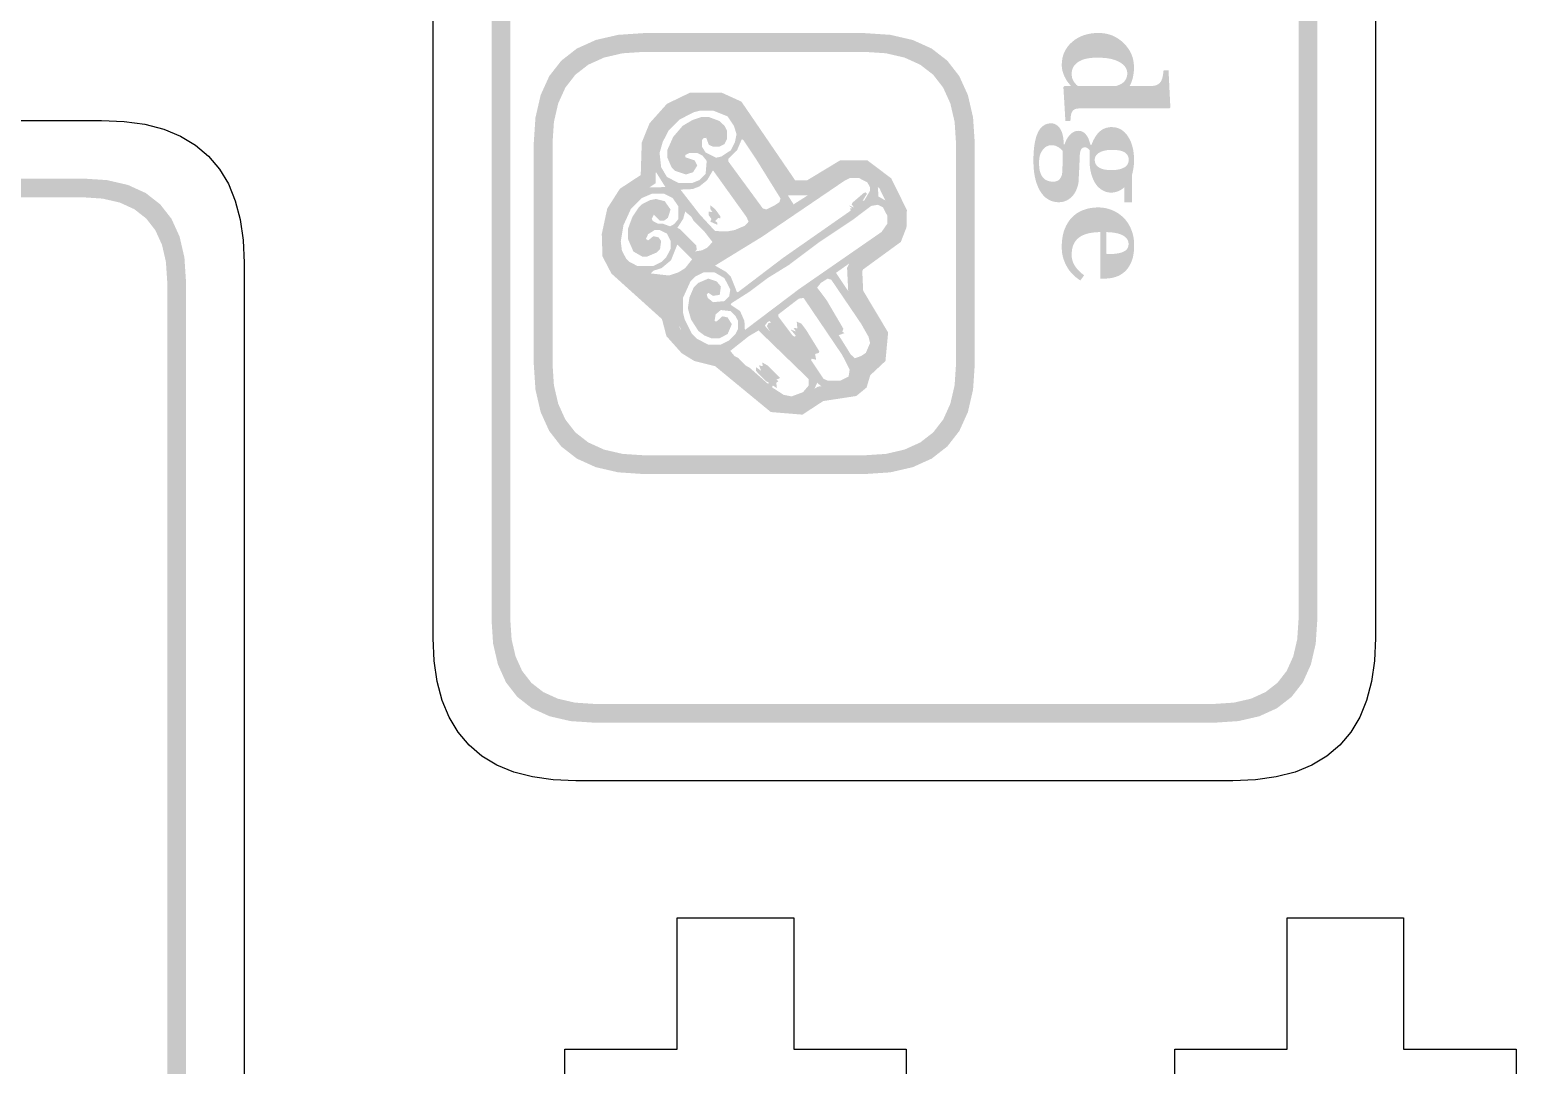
# Model space of a CAD drawing. Header units: millimetres. Extents: x 6 to 297, y 55 to 451.
# Drawn here: x 265.36 to 297.04, y 247.1 to 269.17 of the extents above; entities that cross this region are included whole.
import ezdxf

# ---------------------------------------------------------------- set-up
doc = ezdxf.new("R2010")
doc.units = ezdxf.units.MM
doc.layers.add('CUT', color=1, linetype='Continuous')
doc.layers.add('RASTER', color=7, linetype='Continuous')

msp = doc.modelspace()

# ---------------------------------------------------------------- hatches: boundary and pattern name
at = {"layer": 'RASTER'}
h = msp.add_hatch(color=7, dxfattribs=at)
h.paths.add_polyline_path([(290.6, 316), (291.116, 315.966), (291.563, 315.863), (291.941, 315.691), (292.25, 315.45), (292.491, 315.141), (292.663, 314.763), (292.766, 314.316), (292.8, 313.8), (292.8, 256.6), (292.766, 256.084), (292.662, 255.638), (292.491, 255.259), (292.25, 254.95), (291.941, 254.709), (291.563, 254.537), (291.116, 254.434), (290.6, 254.4), (277.4, 254.4), (276.884, 254.434), (276.438, 254.537), (276.059, 254.709), (275.75, 254.95), (275.509, 255.259), (275.338, 255.638), (275.234, 256.084), (275.2, 256.6), (275.2, 313.8), (275.234, 314.316), (275.338, 314.763), (275.509, 315.141), (275.75, 315.45), (276.059, 315.691), (276.438, 315.863), (276.884, 315.966), (277.4, 316)])
h.paths.add_polyline_path([(290.6, 315.6), (277.4, 315.6), (276.978, 315.572), (276.612, 315.488), (276.303, 315.347), (276.05, 315.15), (275.853, 314.897), (275.713, 314.588), (275.628, 314.222), (275.6, 313.8), (275.6, 256.6), (275.628, 256.178), (275.713, 255.813), (275.853, 255.503), (276.05, 255.25), (276.303, 255.053), (276.612, 254.912), (276.978, 254.828), (277.4, 254.8), (290.6, 254.8), (291.022, 254.828), (291.388, 254.912), (291.697, 255.053), (291.95, 255.25), (292.147, 255.503), (292.287, 255.813), (292.372, 256.178), (292.4, 256.6), (292.4, 313.8), (292.372, 314.222), (292.287, 314.588), (292.147, 314.897), (291.95, 315.15), (291.697, 315.347), (291.388, 315.488), (291.022, 315.572), (290.6, 315.6)], flags=0)
h = msp.add_hatch(color=7, dxfattribs=at)
h.paths.add_polyline_path([(283.15, 269.1), (283.701, 269.063), (284.178, 268.953), (284.582, 268.77), (284.913, 268.513), (285.17, 268.182), (285.353, 267.778), (285.463, 267.301), (285.5, 266.75), (285.5, 262.05), (285.463, 261.499), (285.353, 261.022), (285.17, 260.618), (284.913, 260.288), (284.582, 260.03), (284.178, 259.847), (283.701, 259.737), (283.15, 259.7), (278.45, 259.7), (277.899, 259.737), (277.422, 259.847), (277.018, 260.03), (276.688, 260.287), (276.43, 260.618), (276.247, 261.022), (276.137, 261.499), (276.1, 262.05), (276.1, 266.75), (276.137, 267.301), (276.247, 267.778), (276.43, 268.182), (276.688, 268.513), (277.018, 268.77), (277.422, 268.953), (277.899, 269.063), (278.45, 269.1)])
h.paths.add_polyline_path([(283.15, 268.7), (278.45, 268.7), (277.993, 268.67), (277.597, 268.578), (277.262, 268.426), (276.987, 268.213), (276.774, 267.938), (276.622, 267.603), (276.53, 267.207), (276.5, 266.75), (276.5, 262.05), (276.53, 261.593), (276.622, 261.197), (276.774, 260.862), (276.987, 260.588), (277.262, 260.374), (277.597, 260.222), (277.993, 260.13), (278.45, 260.1), (283.15, 260.1), (283.607, 260.13), (284.003, 260.222), (284.338, 260.374), (284.613, 260.587), (284.826, 260.862), (284.978, 261.197), (285.07, 261.593), (285.1, 262.05), (285.1, 266.75), (285.07, 267.207), (284.978, 267.603), (284.826, 267.938), (284.613, 268.213), (284.338, 268.426), (284.003, 268.578), (283.607, 268.67), (283.15, 268.7)], flags=0)
h = msp.add_hatch(color=7, dxfattribs=at)
h.paths.add_polyline_path([(287.431, 267.228), (287.388, 267.95), (287.409, 267.972), (287.544, 267.972), (287.546, 267.982), (287.527, 268.001), (287.509, 268.021), (287.491, 268.043), (287.474, 268.067), (287.457, 268.092), (287.441, 268.118), (287.426, 268.147), (287.411, 268.176), (287.397, 268.207), (287.386, 268.238), (287.376, 268.268), (287.368, 268.299), (287.361, 268.33), (287.357, 268.361), (287.354, 268.392), (287.353, 268.423), (287.357, 268.495), (287.367, 268.565), (287.384, 268.63), (287.408, 268.693), (287.439, 268.752), (287.477, 268.808), (287.521, 268.861), (287.573, 268.911), (287.63, 268.956), (287.691, 268.995), (287.756, 269.028), (287.825, 269.055), (287.898, 269.076), (287.975, 269.091), (288.056, 269.1), (288.141, 269.103), (288.217, 269.099), (288.29, 269.089), (288.361, 269.073), (288.428, 269.049), (288.493, 269.019), (288.555, 268.982), (288.615, 268.939), (288.671, 268.888), (288.723, 268.833), (288.768, 268.775), (288.806, 268.715), (288.837, 268.651), (288.862, 268.585), (288.879, 268.516), (288.889, 268.444), (288.893, 268.369), (288.892, 268.339), (288.891, 268.31), (288.889, 268.281), (288.886, 268.252), (288.882, 268.225), (288.877, 268.197), (288.872, 268.17), (288.866, 268.143), (288.859, 268.118), (288.851, 268.093), (288.844, 268.07), (288.836, 268.049), (288.828, 268.028), (288.82, 268.009), (288.811, 267.991), (288.802, 267.975), (289.281, 267.975), (289.294, 267.975), (289.308, 267.976), (289.321, 267.978), (289.333, 267.98), (289.346, 267.983), (289.358, 267.987), (289.371, 267.992), (289.383, 267.997), (289.394, 268.003), (289.405, 268.009), (289.415, 268.015), (289.425, 268.023), (289.434, 268.03), (289.442, 268.038), (289.45, 268.047), (289.457, 268.055), (289.464, 268.067), (289.472, 268.08), (289.478, 268.093), (289.484, 268.107), (289.49, 268.121), (289.495, 268.136), (289.499, 268.152), (289.503, 268.169), (289.506, 268.186), (289.509, 268.203), (289.512, 268.22), (289.515, 268.237), (289.517, 268.254), (289.519, 268.272), (289.521, 268.289), (289.523, 268.306), (289.629, 268.306), (289.668, 267.515), (289.644, 267.493), (287.724, 267.493), (287.71, 267.493), (287.697, 267.492), (287.684, 267.49), (287.672, 267.488), (287.661, 267.486), (287.65, 267.483), (287.64, 267.479), (287.63, 267.475), (287.621, 267.47), (287.612, 267.464), (287.604, 267.458), (287.596, 267.451), (287.589, 267.443), (287.582, 267.434), (287.576, 267.425), (287.57, 267.415), (287.566, 267.407), (287.562, 267.398), (287.559, 267.388), (287.556, 267.377), (287.553, 267.366), (287.551, 267.353), (287.548, 267.34), (287.546, 267.325), (287.545, 267.311), (287.543, 267.297), (287.542, 267.284), (287.541, 267.271), (287.54, 267.259), (287.539, 267.248), (287.538, 267.238), (287.538, 267.228)])
h.paths.add_polyline_path([(287.692, 267.975), (288.519, 267.975), (288.528, 267.978), (288.536, 267.981), (288.545, 267.984), (288.555, 267.987), (288.564, 267.991), (288.574, 267.995), (288.584, 267.999), (288.594, 268.003), (288.604, 268.008), (288.614, 268.013), (288.624, 268.019), (288.634, 268.025), (288.643, 268.032), (288.653, 268.039), (288.662, 268.046), (288.671, 268.054), (288.679, 268.062), (288.686, 268.07), (288.694, 268.079), (288.7, 268.088), (288.707, 268.098), (288.714, 268.109), (288.72, 268.12), (288.726, 268.132), (288.731, 268.145), (288.736, 268.158), (288.74, 268.171), (288.743, 268.185), (288.746, 268.199), (288.748, 268.213), (288.749, 268.228), (288.749, 268.243), (288.747, 268.279), (288.739, 268.313), (288.726, 268.345), (288.708, 268.376), (288.684, 268.405), (288.656, 268.433), (288.622, 268.459), (288.584, 268.483), (288.54, 268.505), (288.492, 268.524), (288.44, 268.54), (288.384, 268.554), (288.323, 268.564), (288.259, 268.571), (288.19, 268.575), (288.116, 268.577), (288.087, 268.577), (288.058, 268.576), (288.031, 268.575), (288.004, 268.573), (287.977, 268.57), (287.952, 268.567), (287.927, 268.564), (287.903, 268.56), (287.88, 268.555), (287.857, 268.55), (287.835, 268.544), (287.813, 268.537), (287.792, 268.529), (287.771, 268.52), (287.751, 268.511), (287.731, 268.501), (287.712, 268.49), (287.694, 268.478), (287.678, 268.466), (287.662, 268.452), (287.647, 268.438), (287.634, 268.423), (287.621, 268.408), (287.609, 268.392), (287.599, 268.375), (287.59, 268.357), (287.583, 268.338), (287.577, 268.318), (287.572, 268.298), (287.568, 268.276), (287.566, 268.254), (287.566, 268.231), (287.566, 268.209), (287.568, 268.188), (287.57, 268.169), (287.574, 268.15), (287.579, 268.132), (287.585, 268.115), (287.592, 268.098), (287.6, 268.083), (287.609, 268.069), (287.619, 268.055), (287.629, 268.041), (287.64, 268.027), (287.652, 268.013), (287.664, 268), (287.678, 267.987), (287.692, 267.975)], flags=0)
h = msp.add_hatch(color=7, dxfattribs=at)
h.paths.add_polyline_path([(284.052, 265.328), (284.044, 264.959), (283.923, 264.648), (283.122, 264.064), (283.102, 264.025), (283.121, 263.609), (283.653, 262.718), (283.596, 262.11), (283.272, 261.807), (283.193, 261.544), (282.974, 261.364), (282.269, 261.256), (281.827, 260.967), (281.153, 261.022), (279.967, 261.999), (279.523, 262.11), (279.254, 262.276), (278.928, 262.64), (278.833, 263.003), (277.756, 263.974), (277.565, 264.34), (277.55, 264.818), (277.667, 265.361), (277.936, 265.782), (278.38, 266.074), (278.402, 266.765), (278.567, 267.176), (278.938, 267.592), (279.428, 267.829), (280.109, 267.829), (280.526, 267.639), (281.672, 265.961), (281.925, 265.961), (282.634, 266.39), (283.208, 266.39), (283.72, 266.003)])
h.paths.add_polyline_path([(283.73, 265.257), (283.466, 265.794), (283.101, 266.07), (282.724, 266.07), (282.014, 265.641), (281.503, 265.641), (280.312, 267.385), (280.039, 267.509), (279.502, 267.509), (279.135, 267.332), (278.843, 267.005), (278.72, 266.699), (278.695, 265.897), (278.169, 265.552), (277.968, 265.237), (277.871, 264.789), (277.883, 264.423), (278.013, 264.173), (279.119, 263.176), (279.218, 262.796), (279.462, 262.524), (279.648, 262.408), (280.115, 262.292), (281.279, 261.333), (281.743, 261.295), (282.152, 261.562), (282.839, 261.667), (282.915, 261.729), (282.99, 261.981), (283.289, 262.261), (283.325, 262.644), (282.806, 263.514), (282.778, 264.096), (282.872, 264.278), (283.658, 264.852), (283.725, 265.023), (283.73, 265.257)], flags=0)
h = msp.add_hatch(color=7, dxfattribs=at)
h.paths.add_polyline_path([(283.794, 265.262), (283.804, 265.038), (283.68, 264.794), (282.542, 263.99), (283.245, 262.939), (283.402, 262.627), (283.402, 262.36), (283.312, 262.182), (283.245, 262.115), (283.024, 262.001), (283, 261.79), (282.91, 261.646), (282.666, 261.523), (282.364, 261.523), (282.22, 261.58), (282.14, 261.646), (282.039, 261.412), (281.939, 261.312), (281.628, 261.188), (281.393, 261.221), (281.115, 261.379), (280.064, 262.269), (279.82, 262.293), (279.619, 262.36), (279.475, 262.45), (279.274, 262.684), (279.093, 263.14), (278.906, 263.287), (278.725, 263.474), (278.638, 263.521), (278.39, 263.776), (278.303, 263.823), (277.935, 264.191), (277.811, 264.435), (277.811, 264.904), (277.911, 265.239), (278.069, 265.517), (278.203, 265.651), (278.414, 265.775), (278.514, 265.808), (278.906, 265.818), (278.681, 266.176), (278.615, 266.411), (278.648, 266.678), (278.805, 267.057), (278.872, 267.157), (279.174, 267.425), (279.518, 267.582), (279.686, 267.582), (279.753, 267.616), (280.121, 267.549), (280.399, 267.392), (281.638, 265.45), (282.24, 265.831), (282.488, 266.019), (282.733, 266.143), (282.967, 266.176), (283.258, 266.066), (283.345, 265.985), (283.436, 265.808), (283.446, 265.617), (283.68, 265.483)])
h.paths.add_polyline_path([(283.636, 265.205), (283.546, 265.383), (283.436, 265.44), (283.292, 265.416), (282.91, 265.128), (282.187, 264.646), (281.537, 264.157), (281.082, 263.876), (280.7, 263.588), (280.312, 263.341), (280.299, 263.307), (280.499, 263.173), (280.59, 262.962), (280.6, 262.771), (281.752, 263.642), (283.513, 264.861), (283.636, 265.038)], flags=0)
h.paths.add_polyline_path([(283.268, 265.808), (283.211, 265.918), (283.034, 266.009), (282.833, 266.009), (282.722, 265.952), (280.968, 264.76), (279.964, 264.144), (280.198, 264.01), (280.299, 263.91), (280.432, 263.575), (280.466, 263.588), (281.417, 264.311), (282.856, 265.316), (282.843, 265.363), (282.89, 265.363), (282.81, 265.43), (282.923, 265.383), (282.876, 265.45), (282.89, 265.483), (283.124, 265.684), (283.168, 265.708), (283.201, 265.674), (283.111, 265.53), (283.144, 265.53), (283.268, 265.741)], flags=0)
h.paths.add_polyline_path([(283.268, 262.494), (283.235, 262.627), (283.077, 262.905), (282.441, 263.843), (282.364, 263.866), (282.22, 263.776), (282.14, 263.675), (282.341, 263.408), (282.676, 262.838), (282.699, 262.795), (282.676, 262.738), (282.722, 262.704), (282.599, 262.661), (282.856, 262.249), (282.943, 262.169), (283.077, 262.216), (283.178, 262.283)], flags=0)
h.paths.add_polyline_path([(282.833, 261.924), (282.676, 262.236), (281.852, 263.454), (281.752, 263.441), (281.316, 263.106), (281.316, 263.053), (281.618, 262.651), (281.661, 262.627), (281.685, 262.651), (281.571, 262.785), (281.685, 262.738), (281.638, 262.818), (281.718, 262.805), (281.705, 262.952), (281.805, 262.905), (281.906, 262.771), (282.187, 262.316), (282.173, 262.283), (282.096, 262.259), (282.12, 262.135), (282.029, 262.159), (282.006, 262.135), (282.274, 261.734), (282.364, 261.69), (282.632, 261.69), (282.81, 261.78)], flags=0)
h.paths.add_polyline_path([(281.962, 261.723), (280.891, 262.761), (280.68, 262.637), (280.289, 262.326), (280.379, 262.216), (280.466, 262.169), (280.613, 262.015), (280.7, 261.968), (281.092, 261.623), (281.115, 261.646), (281.048, 261.68), (280.834, 261.901), (280.834, 261.981), (280.948, 261.901), (280.901, 262.015), (280.982, 262.001), (280.968, 262.082), (281.082, 262.015), (281.35, 261.747), (281.269, 261.713), (281.316, 261.68), (281.269, 261.646), (281.283, 261.533), (281.192, 261.59), (281.182, 261.546), (281.427, 261.389), (281.594, 261.355), (281.839, 261.446), (281.962, 261.59)], flags=0)
h.paths.add_polyline_path([(281.36, 265.574), (280.834, 266.421), (280.566, 266.822), (280.533, 266.836), (280.432, 266.601), (280.245, 266.421), (280.245, 266.367), (280.982, 265.363), (281.059, 265.339), (281.236, 265.43), (281.336, 265.497)], flags=0)
h.paths.add_polyline_path([(281.159, 262.929), (281.125, 262.962), (281.082, 262.939), (281.025, 262.862), (281.136, 262.738), (281.069, 262.852), (281.102, 262.919)], flags=0)
h.paths.add_polyline_path([(280.68, 265.081), (280.633, 265.182), (279.92, 266.176), (279.796, 265.965), (279.629, 265.831), (279.485, 265.775), (279.227, 265.764), (279.642, 265.229), (279.964, 264.881), (280.222, 264.871), (280.389, 264.904), (280.6, 264.994)], flags=0)
h.paths.add_polyline_path([(280.456, 262.962), (280.399, 263.073), (280.299, 263.173), (280.088, 263.197), (279.977, 263.106), (279.954, 262.962), (279.997, 262.952), (280.121, 263.063), (280.232, 263.039), (280.322, 262.895), (280.232, 262.684), (280.054, 262.594), (279.887, 262.594), (279.743, 262.651), (279.609, 262.751), (279.452, 262.996), (279.385, 263.23), (279.418, 263.464), (279.508, 263.675), (279.609, 263.776), (279.82, 263.866), (279.997, 263.809), (280.088, 263.699), (280.064, 263.521), (279.92, 263.498), (279.82, 263.565), (279.786, 263.531), (279.81, 263.454), (279.92, 263.364), (280.165, 263.387), (280.265, 263.488), (280.289, 263.632), (280.165, 263.876), (279.954, 264), (279.719, 264), (279.542, 263.91), (279.441, 263.809), (279.284, 263.464), (279.284, 263.13), (279.318, 262.996), (279.475, 262.684), (279.575, 262.584), (279.82, 262.46), (280.088, 262.46), (280.265, 262.55), (280.399, 262.684), (280.456, 262.795)], flags=0)
h.paths.add_polyline_path([(280.422, 266.946), (280.366, 267.124), (280.232, 267.325), (279.92, 267.449), (279.652, 267.449), (279.518, 267.415), (279.207, 267.258), (278.973, 267.023), (278.849, 266.779), (278.782, 266.545), (278.815, 266.243), (278.939, 266.032), (279.184, 265.908), (279.485, 265.908), (279.629, 265.965), (279.763, 266.099), (279.786, 266.377), (279.696, 266.488), (279.585, 266.545), (279.418, 266.545), (279.328, 266.501), (279.328, 266.454), (279.529, 266.387), (279.585, 266.277), (279.495, 266.133), (279.341, 266.086), (279.107, 266.166), (279.04, 266.233), (278.949, 266.444), (278.949, 266.612), (279.073, 266.889), (279.274, 267.124), (279.485, 267.248), (279.686, 267.315), (279.82, 267.315), (280.064, 267.224), (280.165, 267.124), (280.222, 267.013), (280.222, 266.846), (280.165, 266.735), (280.054, 266.678), (279.92, 266.678), (279.83, 266.722), (279.776, 266.869), (279.709, 266.856), (279.686, 266.812), (279.686, 266.678), (279.763, 266.555), (279.987, 266.444), (280.098, 266.468), (280.299, 266.601), (280.389, 266.779)], flags=0)
h.paths.add_polyline_path([(280.078, 265.195), (280.078, 265.148), (280.031, 265.162), (279.964, 265.095), (280.011, 265.061), (280.011, 265.015), (279.863, 265.081), (279.887, 265.138), (279.83, 265.215), (279.83, 265.296), (279.91, 265.282), (279.863, 265.349), (279.863, 265.43), (279.964, 265.349)], flags=0)
h.paths.add_polyline_path([(279.91, 264.646), (279.729, 264.881), (279.508, 265.095), (279.462, 265.182), (279.328, 265.296), (279.284, 265.138), (279.16, 264.948), (279.227, 264.914), (279.562, 264.579), (279.575, 264.479), (279.529, 264.445), (279.686, 264.469), (279.796, 264.526)], flags=0)
h.paths.add_polyline_path([(279.475, 264.278), (279.16, 264.593), (279.026, 264.258), (278.825, 264.09), (278.648, 264.034), (278.591, 263.977), (278.983, 263.933), (279.184, 264), (279.328, 264.09)], flags=0)
h.paths.add_polyline_path([(279.184, 265.406), (279.06, 265.584), (278.882, 265.674), (278.615, 265.674), (278.404, 265.584), (278.169, 265.349), (278.012, 265.004), (277.955, 264.66), (277.978, 264.469), (278.069, 264.291), (278.136, 264.224), (278.313, 264.134), (278.648, 264.134), (278.825, 264.224), (278.926, 264.325), (279.016, 264.502), (279.016, 264.67), (278.939, 264.827), (278.782, 264.904), (278.681, 264.904), (278.538, 264.814), (278.491, 264.713), (278.538, 264.68), (278.648, 264.77), (278.758, 264.747), (278.815, 264.67), (278.792, 264.492), (278.725, 264.425), (278.514, 264.335), (278.414, 264.335), (278.223, 264.445), (278.112, 264.703), (278.112, 264.938), (278.203, 265.182), (278.337, 265.383), (278.404, 265.45), (278.581, 265.54), (278.705, 265.564), (278.892, 265.517), (279.016, 265.339), (278.959, 265.162), (278.882, 265.105), (278.782, 265.105), (278.658, 265.229), (278.615, 265.138), (278.638, 265.095), (278.748, 265.038), (278.849, 265.038), (279.006, 264.981), (279.093, 265.028), (279.184, 265.138)], flags=0)
h = msp.add_hatch(color=7, dxfattribs=at)
h.paths.add_polyline_path([(288.689, 265.492), (288.689, 265.814), (288.673, 265.8), (288.656, 265.787), (288.64, 265.775), (288.623, 265.764), (288.606, 265.754), (288.588, 265.745), (288.571, 265.736), (288.553, 265.729), (288.535, 265.722), (288.517, 265.716), (288.498, 265.711), (288.48, 265.707), (288.461, 265.704), (288.442, 265.702), (288.423, 265.7), (288.403, 265.7), (288.378, 265.701), (288.354, 265.703), (288.329, 265.708), (288.305, 265.714), (288.282, 265.721), (288.259, 265.73), (288.236, 265.741), (288.214, 265.754), (288.192, 265.768), (288.171, 265.783), (288.152, 265.8), (288.133, 265.817), (288.116, 265.835), (288.099, 265.854), (288.084, 265.875), (288.069, 265.896), (288.056, 265.919), (288.042, 265.943), (288.03, 265.968), (288.019, 265.993), (288.008, 266.02), (287.998, 266.048), (287.989, 266.076), (287.98, 266.106), (287.973, 266.136), (287.966, 266.167), (287.96, 266.199), (287.956, 266.231), (287.952, 266.264), (287.95, 266.297), (287.948, 266.332), (287.948, 266.367), (287.948, 266.605), (287.944, 266.61), (287.94, 266.614), (287.936, 266.619), (287.931, 266.624), (287.925, 266.629), (287.919, 266.634), (287.913, 266.639), (287.906, 266.644), (287.899, 266.649), (287.892, 266.653), (287.885, 266.657), (287.878, 266.66), (287.871, 266.662), (287.864, 266.664), (287.858, 266.665), (287.851, 266.665), (287.836, 266.665), (287.821, 266.662), (287.808, 266.658), (287.797, 266.653), (287.786, 266.645), (287.777, 266.636), (287.769, 266.626), (287.762, 266.614), (287.756, 266.6), (287.751, 266.583), (287.746, 266.564), (287.742, 266.542), (287.739, 266.517), (287.737, 266.49), (287.735, 266.46), (287.734, 266.428), (287.733, 266.395), (287.732, 266.361), (287.731, 266.328), (287.73, 266.294), (287.728, 266.26), (287.727, 266.226), (287.725, 266.193), (287.723, 266.158), (287.721, 266.126), (287.719, 266.095), (287.718, 266.067), (287.717, 266.042), (287.716, 266.019), (287.715, 265.998), (287.714, 265.98), (287.713, 265.964), (287.712, 265.942), (287.71, 265.921), (287.707, 265.9), (287.703, 265.879), (287.698, 265.858), (287.692, 265.837), (287.686, 265.816), (287.679, 265.795), (287.671, 265.775), (287.663, 265.755), (287.654, 265.736), (287.644, 265.717), (287.634, 265.699), (287.624, 265.682), (287.612, 265.666), (287.601, 265.65), (287.587, 265.634), (287.573, 265.618), (287.558, 265.603), (287.542, 265.589), (287.525, 265.575), (287.508, 265.562), (287.489, 265.55), (287.47, 265.539), (287.449, 265.529), (287.428, 265.52), (287.406, 265.512), (287.384, 265.506), (287.36, 265.501), (287.336, 265.498), (287.311, 265.496), (287.286, 265.495), (287.258, 265.496), (287.231, 265.498), (287.204, 265.502), (287.178, 265.508), (287.152, 265.516), (287.126, 265.525), (287.101, 265.536), (287.076, 265.548), (287.052, 265.563), (287.029, 265.579), (287.006, 265.596), (286.985, 265.616), (286.964, 265.637), (286.944, 265.66), (286.925, 265.685), (286.906, 265.712), (286.888, 265.741), (286.871, 265.772), (286.855, 265.805), (286.84, 265.839), (286.826, 265.874), (286.813, 265.911), (286.801, 265.95), (286.791, 265.989), (286.781, 266.031), (286.773, 266.075), (286.766, 266.122), (286.76, 266.17), (286.755, 266.222), (286.752, 266.275), (286.75, 266.331), (286.75, 266.39), (286.751, 266.483), (286.755, 266.571), (286.763, 266.653), (286.773, 266.729), (286.786, 266.799), (286.802, 266.864), (286.821, 266.923), (286.843, 266.976), (286.868, 267.023), (286.896, 267.064), (286.927, 267.098), (286.961, 267.126), (286.997, 267.148), (287.037, 267.164), (287.079, 267.173), (287.125, 267.177), (287.153, 267.175), (287.18, 267.17), (287.206, 267.161), (287.23, 267.149), (287.253, 267.134), (287.275, 267.116), (287.296, 267.094), (287.315, 267.068), (287.333, 267.039), (287.348, 267.006), (287.362, 266.97), (287.373, 266.93), (287.382, 266.886), (287.389, 266.838), (287.394, 266.787), (287.397, 266.731), (287.415, 266.731), (287.426, 266.764), (287.439, 266.795), (287.453, 266.824), (287.468, 266.851), (287.483, 266.877), (287.5, 266.9), (287.517, 266.922), (287.535, 266.941), (287.555, 266.959), (287.575, 266.974), (287.595, 266.987), (287.617, 266.998), (287.639, 267.006), (287.662, 267.012), (287.686, 267.016), (287.711, 267.017), (287.726, 267.016), (287.74, 267.015), (287.754, 267.013), (287.767, 267.009), (287.78, 267.005), (287.792, 267), (287.804, 266.994), (287.815, 266.987), (287.825, 266.979), (287.835, 266.971), (287.845, 266.962), (287.854, 266.953), (287.864, 266.943), (287.873, 266.932), (287.881, 266.921), (287.889, 266.91), (287.896, 266.899), (287.903, 266.888), (287.909, 266.877), (287.915, 266.865), (287.921, 266.852), (287.926, 266.839), (287.932, 266.825), (287.937, 266.81), (287.942, 266.796), (287.946, 266.782), (287.951, 266.769), (287.955, 266.757), (287.958, 266.745), (287.962, 266.733), (287.965, 266.722), (287.968, 266.712), (287.984, 266.712), (288.003, 266.76), (288.023, 266.805), (288.044, 266.846), (288.066, 266.884), (288.089, 266.918), (288.112, 266.95), (288.137, 266.978), (288.163, 267.003), (288.19, 267.025), (288.219, 267.044), (288.249, 267.06), (288.28, 267.073), (288.313, 267.083), (288.348, 267.09), (288.384, 267.095), (288.421, 267.096), (288.473, 267.093), (288.523, 267.084), (288.57, 267.068), (288.615, 267.046), (288.656, 267.018), (288.695, 266.984), (288.732, 266.944), (288.765, 266.898), (288.795, 266.846), (288.822, 266.792), (288.844, 266.734), (288.862, 266.672), (288.876, 266.608), (288.886, 266.54), (288.892, 266.469), (288.894, 266.394), (288.894, 266.37), (288.893, 266.345), (288.892, 266.321), (288.89, 266.296), (288.888, 266.272), (288.885, 266.249), (288.881, 266.225), (288.877, 266.202), (288.873, 266.179), (288.869, 266.158), (288.865, 266.138), (288.861, 266.12), (288.858, 266.103), (288.854, 266.087), (288.851, 266.073), (288.847, 266.06), (288.847, 265.492)])
h.paths.add_polyline_path([(288.409, 266.179), (288.451, 266.18), (288.49, 266.182), (288.528, 266.187), (288.563, 266.193), (288.595, 266.2), (288.626, 266.209), (288.654, 266.221), (288.68, 266.233), (288.704, 266.248), (288.724, 266.264), (288.741, 266.282), (288.755, 266.302), (288.766, 266.324), (288.774, 266.347), (288.778, 266.373), (288.78, 266.4), (288.779, 266.414), (288.778, 266.428), (288.776, 266.441), (288.773, 266.454), (288.769, 266.466), (288.765, 266.478), (288.759, 266.489), (288.753, 266.5), (288.746, 266.51), (288.738, 266.52), (288.729, 266.529), (288.72, 266.538), (288.709, 266.547), (288.699, 266.554), (288.687, 266.562), (288.674, 266.569), (288.662, 266.575), (288.648, 266.58), (288.635, 266.585), (288.62, 266.59), (288.606, 266.593), (288.59, 266.597), (288.574, 266.6), (288.558, 266.602), (288.541, 266.604), (288.524, 266.606), (288.507, 266.608), (288.49, 266.609), (288.473, 266.61), (288.456, 266.611), (288.439, 266.611), (288.421, 266.611), (288.382, 266.61), (288.345, 266.608), (288.309, 266.603), (288.276, 266.597), (288.244, 266.589), (288.214, 266.58), (288.185, 266.569), (288.159, 266.555), (288.135, 266.541), (288.114, 266.525), (288.096, 266.507), (288.082, 266.488), (288.071, 266.468), (288.063, 266.446), (288.058, 266.422), (288.056, 266.397), (288.058, 266.372), (288.062, 266.348), (288.069, 266.325), (288.079, 266.304), (288.092, 266.285), (288.108, 266.267), (288.127, 266.25), (288.149, 266.235), (288.173, 266.222), (288.199, 266.211), (288.228, 266.201), (288.26, 266.193), (288.294, 266.187), (288.33, 266.183), (288.368, 266.18), (288.409, 266.179)], flags=0)
h.paths.add_polyline_path([(287.179, 265.933), (287.191, 265.933), (287.204, 265.935), (287.216, 265.937), (287.228, 265.94), (287.241, 265.944), (287.253, 265.949), (287.265, 265.954), (287.278, 265.961), (287.29, 265.969), (287.301, 265.979), (287.312, 265.991), (287.322, 266.006), (287.332, 266.022), (287.341, 266.041), (287.35, 266.062), (287.358, 266.085), (287.36, 266.1), (287.362, 266.116), (287.363, 266.134), (287.365, 266.155), (287.366, 266.178), (287.367, 266.203), (287.368, 266.23), (287.369, 266.259), (287.37, 266.29), (287.371, 266.325), (287.371, 266.362), (287.371, 266.402), (287.372, 266.445), (287.372, 266.491), (287.372, 266.539), (287.372, 266.591), (287.361, 266.603), (287.349, 266.615), (287.337, 266.627), (287.324, 266.638), (287.311, 266.648), (287.297, 266.658), (287.283, 266.667), (287.268, 266.676), (287.253, 266.684), (287.237, 266.691), (287.22, 266.697), (287.202, 266.702), (287.183, 266.706), (287.164, 266.709), (287.144, 266.71), (287.123, 266.711), (287.114, 266.71), (287.104, 266.709), (287.095, 266.708), (287.085, 266.706), (287.075, 266.703), (287.064, 266.699), (287.053, 266.695), (287.043, 266.69), (287.032, 266.685), (287.021, 266.679), (287.01, 266.672), (287, 266.664), (286.99, 266.655), (286.98, 266.646), (286.97, 266.636), (286.961, 266.626), (286.95, 266.613), (286.94, 266.599), (286.931, 266.586), (286.923, 266.572), (286.915, 266.557), (286.907, 266.542), (286.9, 266.527), (286.894, 266.512), (286.888, 266.495), (286.883, 266.476), (286.879, 266.455), (286.876, 266.432), (286.873, 266.408), (286.871, 266.381), (286.87, 266.352), (286.87, 266.321), (286.871, 266.275), (286.874, 266.232), (286.88, 266.192), (286.888, 266.154), (286.898, 266.12), (286.911, 266.088), (286.926, 266.059), (286.943, 266.033), (286.963, 266.009), (286.985, 265.989), (287.01, 265.972), (287.039, 265.958), (287.069, 265.947), (287.103, 265.939), (287.14, 265.934), (287.179, 265.933)], flags=0)
h = msp.add_hatch(color=7, dxfattribs=at)
h.paths.add_polyline_path([(208.2, 263.8), (208.234, 264.316), (208.337, 264.763), (208.509, 265.141), (208.75, 265.45), (209.059, 265.691), (209.438, 265.863), (209.884, 265.966), (210.4, 266), (266.489, 266), (267.005, 265.966), (267.452, 265.863), (267.83, 265.691), (268.139, 265.45), (268.38, 265.141), (268.552, 264.763), (268.655, 264.316), (268.689, 263.8), (268.689, 228.8), (268.655, 228.284), (268.552, 227.837), (268.38, 227.459), (268.139, 227.15), (267.83, 226.909), (267.452, 226.738), (267.005, 226.634), (266.489, 226.6), (210.4, 226.6), (209.884, 226.634), (209.438, 226.737), (209.059, 226.909), (208.75, 227.15), (208.509, 227.459), (208.337, 227.837), (208.234, 228.284), (208.2, 228.8)])
h.paths.add_polyline_path([(208.6, 263.8), (208.6, 228.8), (208.628, 228.378), (208.712, 228.013), (208.853, 227.703), (209.05, 227.45), (209.303, 227.253), (209.613, 227.112), (209.978, 227.028), (210.4, 227), (266.489, 227), (266.911, 227.028), (267.277, 227.113), (267.586, 227.253), (267.839, 227.45), (268.036, 227.703), (268.177, 228.013), (268.261, 228.378), (268.289, 228.8), (268.289, 263.8), (268.261, 264.222), (268.177, 264.588), (268.036, 264.897), (267.839, 265.15), (267.586, 265.347), (267.277, 265.488), (266.911, 265.572), (266.489, 265.6), (210.4, 265.6), (209.978, 265.572), (209.613, 265.488), (209.303, 265.347), (209.05, 265.15), (208.853, 264.897), (208.712, 264.588), (208.628, 264.222), (208.6, 263.8)], flags=0)
h = msp.add_hatch(color=7, dxfattribs=at)
h.paths.add_polyline_path([(287.75, 263.828), (287.729, 263.841), (287.709, 263.855), (287.689, 263.869), (287.669, 263.885), (287.649, 263.9), (287.63, 263.917), (287.611, 263.934), (287.593, 263.952), (287.574, 263.97), (287.557, 263.989), (287.54, 264.009), (287.524, 264.029), (287.508, 264.05), (287.494, 264.072), (287.479, 264.094), (287.466, 264.117), (287.452, 264.141), (287.44, 264.166), (287.428, 264.19), (287.417, 264.215), (287.407, 264.24), (287.398, 264.265), (287.389, 264.29), (287.382, 264.315), (287.375, 264.341), (287.369, 264.367), (287.364, 264.394), (287.36, 264.423), (287.357, 264.452), (287.355, 264.482), (287.354, 264.514), (287.353, 264.546), (287.354, 264.599), (287.357, 264.65), (287.362, 264.7), (287.369, 264.748), (287.377, 264.794), (287.388, 264.838), (287.4, 264.88), (287.415, 264.92), (287.431, 264.958), (287.448, 264.995), (287.467, 265.03), (287.487, 265.064), (287.508, 265.095), (287.531, 265.125), (287.555, 265.153), (287.58, 265.18), (287.607, 265.205), (287.635, 265.228), (287.663, 265.25), (287.694, 265.27), (287.725, 265.288), (287.757, 265.305), (287.791, 265.32), (287.826, 265.333), (287.861, 265.345), (287.898, 265.355), (287.935, 265.364), (287.973, 265.371), (288.012, 265.376), (288.051, 265.38), (288.091, 265.383), (288.132, 265.384), (288.17, 265.383), (288.206, 265.38), (288.243, 265.376), (288.279, 265.37), (288.314, 265.362), (288.35, 265.353), (288.384, 265.342), (288.419, 265.329), (288.453, 265.314), (288.485, 265.298), (288.517, 265.281), (288.548, 265.262), (288.578, 265.242), (288.607, 265.22), (288.635, 265.197), (288.663, 265.173), (288.688, 265.147), (288.712, 265.12), (288.735, 265.091), (288.757, 265.06), (288.777, 265.028), (288.796, 264.994), (288.814, 264.959), (288.831, 264.921), (288.846, 264.883), (288.859, 264.843), (288.87, 264.803), (288.879, 264.761), (288.887, 264.718), (288.892, 264.674), (288.895, 264.629), (288.896, 264.582), (288.895, 264.532), (288.892, 264.484), (288.889, 264.439), (288.883, 264.396), (288.876, 264.355), (288.868, 264.316), (288.857, 264.28), (288.846, 264.245), (288.833, 264.213), (288.819, 264.182), (288.803, 264.153), (288.786, 264.125), (288.769, 264.098), (288.75, 264.073), (288.729, 264.049), (288.708, 264.027), (288.687, 264.007), (288.664, 263.988), (288.641, 263.971), (288.617, 263.955), (288.592, 263.941), (288.566, 263.927), (288.539, 263.916), (288.511, 263.906), (288.483, 263.897), (288.454, 263.889), (288.424, 263.882), (288.395, 263.877), (288.365, 263.873), (288.335, 263.87), (288.304, 263.868), (288.273, 263.867), (288.178, 263.867), (288.178, 264.858), (288.105, 264.856), (288.037, 264.85), (287.973, 264.841), (287.913, 264.829), (287.859, 264.813), (287.808, 264.793), (287.762, 264.769), (287.721, 264.742), (287.684, 264.711), (287.652, 264.676), (287.625, 264.636), (287.603, 264.592), (287.586, 264.544), (287.574, 264.492), (287.567, 264.435), (287.564, 264.374), (287.565, 264.34), (287.569, 264.307), (287.575, 264.275), (287.583, 264.244), (287.594, 264.213), (287.606, 264.183), (287.622, 264.155), (287.64, 264.127), (287.659, 264.1), (287.68, 264.074), (287.702, 264.049), (287.725, 264.025), (287.75, 264.002), (287.775, 263.98), (287.802, 263.959), (287.831, 263.939)])
h.paths.add_polyline_path([(288.307, 264.388), (288.329, 264.388), (288.351, 264.388), (288.373, 264.389), (288.396, 264.39), (288.418, 264.391), (288.441, 264.392), (288.464, 264.394), (288.487, 264.396), (288.509, 264.399), (288.531, 264.402), (288.551, 264.405), (288.571, 264.408), (288.589, 264.412), (288.606, 264.417), (288.623, 264.422), (288.638, 264.427), (288.654, 264.434), (288.67, 264.441), (288.685, 264.448), (288.698, 264.457), (288.711, 264.465), (288.722, 264.475), (288.732, 264.485), (288.742, 264.495), (288.75, 264.506), (288.757, 264.518), (288.763, 264.531), (288.768, 264.544), (288.772, 264.558), (288.775, 264.573), (288.776, 264.588), (288.777, 264.604), (288.775, 264.632), (288.77, 264.658), (288.761, 264.683), (288.748, 264.706), (288.732, 264.728), (288.713, 264.748), (288.689, 264.767), (288.663, 264.784), (288.632, 264.8), (288.597, 264.814), (288.558, 264.826), (288.515, 264.836), (288.468, 264.845), (288.416, 264.851), (288.361, 264.855), (288.301, 264.858)], flags=0)

# ---------------------------------------------------------------- linework, layer by layer
at = {"layer": 'CUT'}
for points in [[(294.04, 314.201), (294.04, 256.199), (294.019, 255.717), (293.956, 255.275), (293.851, 254.875), (293.703, 254.515), (293.512, 254.197), (293.278, 253.922), (293.003, 253.688), (292.685, 253.497), (292.325, 253.349), (291.925, 253.244), (291.483, 253.181), (291.001, 253.16), (276.999, 253.16), (276.517, 253.181), (276.075, 253.244), (275.675, 253.349), (275.315, 253.497), (274.997, 253.688), (274.722, 253.922), (274.488, 254.197), (274.297, 254.515), (274.149, 254.875), (274.044, 255.275), (273.981, 255.717), (273.96, 256.199), (273.96, 314.201)], [(209.999, 267.24), (266.89, 267.24), (267.372, 267.219), (267.814, 267.156), (268.215, 267.051), (268.574, 266.903), (268.892, 266.712), (269.168, 266.478), (269.401, 266.203), (269.592, 265.885), (269.74, 265.525), (269.845, 265.125), (269.908, 264.683), (269.929, 264.201), (269.929, 228.399)]]:
    msp.add_lwpolyline(points, dxfattribs=at)
for points in [[(284.04, 247.44), (284.04, 206.359), (281.64, 206.359), (281.64, 203.559), (279.16, 203.559), (279.16, 206.359), (276.76, 206.359), (276.76, 212.216), (273.96, 212.216), (273.96, 218.154), (276.76, 218.154), (276.76, 223.931), (273.96, 223.931), (273.96, 229.868), (276.76, 229.868), (276.76, 235.645), (273.96, 235.645), (273.96, 241.583), (276.76, 241.583), (276.76, 247.44), (279.16, 247.44), (279.16, 250.24), (281.64, 250.24), (281.64, 247.44)], [(297.04, 247.44), (297.04, 206.359), (294.64, 206.359), (294.64, 203.559), (292.16, 203.559), (292.16, 206.359), (289.76, 206.359), (289.76, 212.216), (286.96, 212.216), (286.96, 218.154), (289.76, 218.154), (289.76, 223.931), (286.96, 223.931), (286.96, 229.868), (289.76, 229.868), (289.76, 235.645), (286.96, 235.645), (286.96, 241.583), (289.76, 241.583), (289.76, 247.44), (292.16, 247.44), (292.16, 250.24), (294.64, 250.24), (294.64, 247.44)]]:
    msp.add_lwpolyline(points, close=True, dxfattribs=at)

doc.saveas('drawing.dxf')
